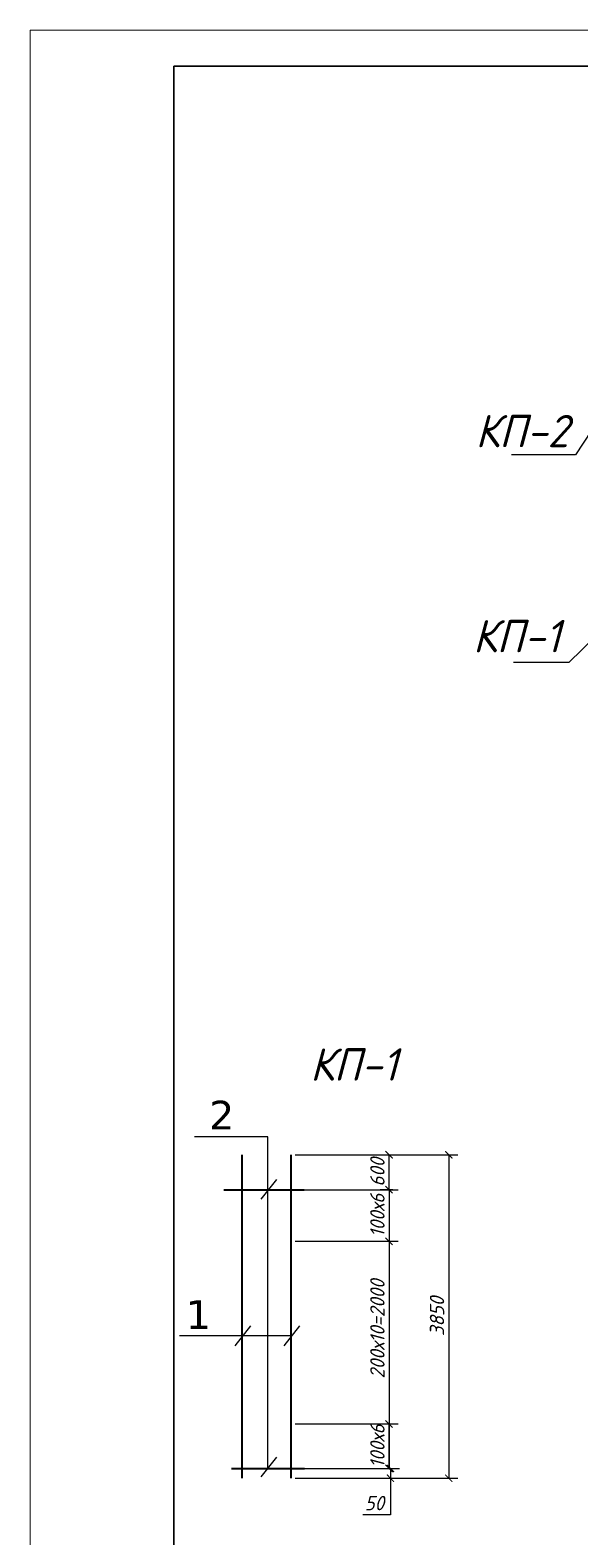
# Model space of a CAD drawing. Header units: millimetres. Extents: x 572274 to 2241483, y -888675 to -304135.
# Drawn here: x 1326450 to 1334104, y -698753 to -677785 of the extents above; entities that cross this region are included whole.
import ezdxf

# ---------------------------------------------------------------- set-up
doc = ezdxf.new("R2010")
doc.units = ezdxf.units.MM
for name, color, linetype in [('Размеры', 7, 'Continuous'), ('размеры @ 100', 251, 'Continuous'), ('штрих', 7, 'Continuous')]:
    doc.layers.add(name, color=color, linetype=linetype)
doc.layers.add('ТЕКСТ', color=7, linetype='Continuous', lineweight=30)
doc.styles.add('TNRoman', font='timesbd.ttf')
doc.styles.add('ПР', font='isocpeur.ttf', dxfattribs={"width": 0.955, "oblique": 15})
doc.dimstyles.new('ПР', dxfattribs={"dimtxt": 3, "dimasz": 2.5, "dimexe": 1.25, "dimexo": 0.625, "dimtad": 1, "dimtoh": 1, "dimtxsty": 'ПР', "dimblk": 'ARCHTICK', "dimcen": 2.5, "dimadec": 0, "dimazin": 0, "dimtfac": 1, "dimtmove": 0, "dimatfit": 3, "dimfxl": 1, "dimarcsym": 0})

# ---------------------------------------------------------------- blocks, each defined once
blk = doc.blocks.new('_ArchTick')
at = {"color": 0, "linetype": 'ByBlock', "const_width": 0.15}
blk.add_lwpolyline([(-0.5, -0.5), (0.5, 0.5)], dxfattribs=at)
blk = doc.blocks.new('*D1281')
at = {"layer": 'Defpoints', "color": 0, "lineweight": 25, "transparency": 16777216}
for p in [(1330079, -693436), (1330079, -697936), (1332278, -697936)]:
    blk.add_point(p, dxfattribs=at)
at = {"layer": 'Размеры', "color": 0, "lineweight": -2, "transparency": 16777216}
for p, q in [((1330142, -693436), (1332403, -693436)), ((1332278, -693436), (1332278, -697936)), ((1330142, -697936), (1332403, -697936))]:
    blk.add_line(p, q, dxfattribs=at)
at = {"layer": 'Размеры', "color": 0, "lineweight": -2, "transparency": 16777216, "xscale": 100, "yscale": 100, "zscale": 100}
for p, rotation in [((1332278, -693436), 90), ((1332278, -697936), 270)]:
    blk.add_blockref('_ArchTick', p, dxfattribs=dict(at, rotation=rotation))
at = {"layer": 'Размеры', "color": 0, "transparency": 16777216, "insert": (1332115, -695686), "char_height": 200, "attachment_point": 5, "rotation": 90, "style": 'ПР'}
blk.add_mtext('3850', dxfattribs=at)
blk = doc.blocks.new('*D1282')
at = {"layer": 'Defpoints', "color": 0, "lineweight": 25, "transparency": 16777216}
for p in [(1330269, -693436), (1331447, -693436), (1331447, -693922)]:
    blk.add_point(p, dxfattribs=at)
at = {"layer": 'Размеры', "color": 0, "lineweight": -2, "transparency": 16777216}
for p, q in [((1330332, -693436), (1331572, -693436)), ((1331447, -693922), (1331447, -693436)), ((1331385, -693922), (1331322, -693922))]:
    blk.add_line(p, q, dxfattribs=at)
at = {"layer": 'Размеры', "color": 0, "lineweight": -2, "transparency": 16777216, "xscale": 100, "yscale": 100, "zscale": 100}
for p, rotation in [((1331447, -693436), 90), ((1331447, -693922), 270)]:
    blk.add_blockref('_ArchTick', p, dxfattribs=dict(at, rotation=rotation))
at = {"layer": 'Размеры', "color": 0, "transparency": 16777216, "insert": (1331285, -693679), "char_height": 200, "attachment_point": 5, "rotation": 90, "style": 'ПР'}
blk.add_mtext('600', dxfattribs=at)
blk = doc.blocks.new('*D1283')
at = {"layer": 'Defpoints', "color": 0, "lineweight": 25, "transparency": 16777216}
for p in [(1331562, -693922), (1330269, -697801), (1331447, -697801)]:
    blk.add_point(p, dxfattribs=at)
at = {"layer": 'Размеры', "color": 0, "lineweight": -2, "transparency": 16777216}
for p, q in [((1331500, -693922), (1331322, -693922)), ((1331447, -693922), (1331447, -697801)), ((1330332, -697801), (1331572, -697801))]:
    blk.add_line(p, q, dxfattribs=at)
at = {"layer": 'Размеры', "color": 0, "lineweight": -2, "transparency": 16777216, "xscale": 100, "yscale": 100, "zscale": 100}
for p, rotation in [((1331447, -693922), 90), ((1331447, -697801), 270)]:
    blk.add_blockref('_ArchTick', p, dxfattribs=dict(at, rotation=rotation))
at = {"layer": 'Размеры', "color": 0, "transparency": 16777216, "insert": (1331285, -695861), "char_height": 200, "attachment_point": 5, "rotation": 90, "style": 'ПР'}
blk.add_mtext('200х10=2000', dxfattribs=at)
blk = doc.blocks.new('*D1284')
at = {"layer": 'Defpoints', "color": 0, "lineweight": 25, "transparency": 16777216}
for p in [(1331087, -697801), (1331243, -697936), (1331466, -697801)]:
    blk.add_point(p, dxfattribs=at)
at = {"layer": 'Размеры', "color": 0, "lineweight": -2, "transparency": 16777216}
for p, q in [((1331150, -697801), (1331591, -697801)), ((1331306, -697936), (1331591, -697936)), ((1331466, -697801), (1331466, -697936)), ((1331466, -697936), (1331466, -698446)), ((1331466, -698446), (1331083, -698446))]:
    blk.add_line(p, q, dxfattribs=at)
at = {"layer": 'Размеры', "color": 0, "lineweight": -2, "transparency": 16777216, "xscale": 100, "yscale": 100, "zscale": 100}
for p, rotation in [((1331466, -697801), 90), ((1331466, -697936), 270)]:
    blk.add_blockref('_ArchTick', p, dxfattribs=dict(at, rotation=rotation))
at = {"layer": 'Размеры', "color": 0, "transparency": 16777216, "insert": (1331243, -698283), "char_height": 200, "attachment_point": 5, "style": 'ПР'}
blk.add_mtext('50', dxfattribs=at)
blk = doc.blocks.new('*D1286')
at = {"layer": 'Defpoints', "color": 0, "lineweight": 25, "transparency": 16777216}
for p in [(1330079, -697182), (1331447, -697182), (1330079, -697801)]:
    blk.add_point(p, dxfattribs=at)
at = {"layer": 'Размеры', "color": 0, "lineweight": -2, "transparency": 16777216}
for p, q in [((1330142, -697182), (1331572, -697182)), ((1331447, -697801), (1331447, -697182)), ((1330142, -697801), (1331572, -697801))]:
    blk.add_line(p, q, dxfattribs=at)
at = {"layer": 'Размеры', "color": 0, "lineweight": -2, "transparency": 16777216, "xscale": 100, "yscale": 100, "zscale": 100}
for p, rotation in [((1331447, -697182), 90), ((1331447, -697801), 270)]:
    blk.add_blockref('_ArchTick', p, dxfattribs=dict(at, rotation=rotation))
at = {"layer": 'Размеры', "color": 0, "transparency": 16777216, "insert": (1331285, -697491), "char_height": 200, "attachment_point": 5, "rotation": 90, "style": 'ПР'}
blk.add_mtext('100х6', dxfattribs=at)
blk = doc.blocks.new('*D1287')
at = {"layer": 'Defpoints', "color": 0, "lineweight": 25, "transparency": 16777216}
for p in [(1330079, -693922), (1330079, -694640), (1331447, -694640)]:
    blk.add_point(p, dxfattribs=at)
at = {"layer": 'Размеры', "color": 0, "lineweight": -2, "transparency": 16777216}
for p, q in [((1330142, -693922), (1331572, -693922)), ((1331447, -693922), (1331447, -694640)), ((1330142, -694640), (1331572, -694640))]:
    blk.add_line(p, q, dxfattribs=at)
at = {"layer": 'Размеры', "color": 0, "lineweight": -2, "transparency": 16777216, "xscale": 100, "yscale": 100, "zscale": 100}
for p, rotation in [((1331447, -693922), 90), ((1331447, -694640), 270)]:
    blk.add_blockref('_ArchTick', p, dxfattribs=dict(at, rotation=rotation))
at = {"layer": 'Размеры', "color": 0, "transparency": 16777216, "insert": (1331285, -694281), "char_height": 200, "attachment_point": 5, "rotation": 90, "style": 'ПР'}
blk.add_mtext('100х6', dxfattribs=at)

msp = doc.modelspace()

# ---------------------------------------------------------------- linework, layer by layer
for p, q in [((1329761.626, -693184.799), (1328736.513, -693184.799)), ((1329761.626, -697800.558), (1329761.626, -693184.799)), ((1329667.335, -694054.64), (1329886.054, -693779.265)), ((1329304.919, -696092.18), (1329523.638, -695816.805)), ((1329984.919, -696092.18), (1330203.638, -695816.805)), ((1329414.278, -695954.493), (1328531.464, -695954.493)), ((1330094.278, -695954.493), (1329414.278, -695954.493)), ((1329667.335, -697919.273), (1329886.054, -697643.898))]:
    msp.add_line(p, q)
at = {"lineweight": 35}
for p, q in [((1329399.209, -693435.856), (1329399.209, -697935.856)), ((1330079.209, -693435.856), (1330079.209, -697935.856)), ((1329144.951, -693922.098), (1330263.848, -693922.098)), ((1329254.085, -697800.558), (1330269.166, -697800.558))]:
    msp.add_line(p, q, dxfattribs=at)
at = {"color": 250, "lineweight": 0}
msp.add_lwpolyline([(1326450.001, -677785.326), (1368450.001, -677785.326), (1368450.001, -707485.326), (1326450.001, -707485.326)], close=True, dxfattribs=at)
at = {"color": 1, "lineweight": 30}
msp.add_lwpolyline([(1328450.001, -678285.326), (1367950.001, -678285.326), (1367950.001, -706985.326), (1328450.001, -706985.326)], close=True, dxfattribs=at)
at = {"layer": 'штрих'}
for p, q in [((1334496.3, -683003.397), (1334041.225, -683693.397)), ((1334020.639, -683693.397), (1333150.639, -683693.397)), ((1334041.225, -683693.397), (1333171.225, -683693.397)), ((1334496.3, -686053.397), (1333951.225, -686583.397)), ((1333930.639, -686583.397), (1333180.639, -686583.397)), ((1333951.225, -686583.397), (1333201.225, -686583.397))]:
    msp.add_line(p, q, dxfattribs=at)

# ---------------------------------------------------------------- texts
at = {"char_height": 400, "attachment_point": 1, "style": 'TNRoman'}
for s, insert, width in [('{\\fVerdana|b0|i0|c0|p34;2}', (1328942.237, -692683.546), 311.3775), ('{\\fVerdana|b0|i0|c0|p34;1}', (1328617.718, -695459.515), 549.29284)]:
    msp.add_mtext(s, dxfattribs=dict(at, insert=insert, width=width))
at = {"layer": 'ТЕКСТ', "color": 5, "lineweight": 13, "char_height": 450, "attachment_point": 1, "style": 'ПР'}
for s, insert, width in [('\\pt900;КП-2', (1332650.138, -683139.626), 1784.25875), ('\\pt900;КП-1', (1332615.632, -685993.441), 1784.25875), ('КП-1', (1330347.671, -691954.361), 1745.92373)]:
    msp.add_mtext(s, dxfattribs=dict(at, insert=insert, width=width))

# ---------------------------------------------------------------- dimensions: what is measured, and where the dimension line sits
at = {"layer": 'размеры @ 100'}
for base, p1, p2, text, picture, middle in [((1332277.893, -697935.856), (1330079.209, -693435.856), (1330079.209, -697935.856), '3850', '*D1281', (1332115.393, -695685.856)), ((1331447.211, -697800.558), (1331562.45, -693922.098), (1330269.166, -697800.558), '200х10=2000', '*D1283', (1331284.711, -695861.328))]:
    dim = msp.add_linear_dim(base=base, p1=p1, p2=p2, angle=90, text=text, dimstyle='ПР', override={"dimscale": 100, "dimtxt": 2, "dimasz": 1, "dimtix": 0, "dimtofl": 1, "dimtmove": 0, "dimatfit": 3}, dxfattribs=at)
    dim.commit()
    dim.dimension.update_dxf_attribs({"geometry": picture, "text_midpoint": middle})
for base, p1, p2, text, picture, middle in [((1331447.211, -693435.856), (1331447.211, -693922.098), (1330269.166, -693435.856), '600', '*D1282', (1331447.211, -693678.977)), ((1331447.211, -694639.835), (1330079.209, -693922.098), (1330079.209, -694639.835), '100х6', '*D1287', (1331447.211, -694280.966)), ((1331447.211, -697181.614), (1330079.209, -697800.558), (1330079.209, -697181.614), '100х6', '*D1286', (1331447.211, -697491.086)), ((1331466.311, -697800.558), (1331243.316, -697935.856), (1331087.311, -697800.558), '50', '*D1284', (1331243.316, -698445.899))]:
    dim = msp.add_linear_dim(base=base, p1=p1, p2=p2, angle=90, text=text, dimstyle='ПР', override={"dimscale": 100, "dimtxt": 2, "dimasz": 1, "dimtix": 0, "dimtofl": 1, "dimtmove": 0, "dimatfit": 3}, dxfattribs=at)
    dim.commit()
    dim.dimension.update_dxf_attribs({"geometry": picture, "text_midpoint": middle, "dimtype": 160})

doc.saveas('drawing.dxf')
